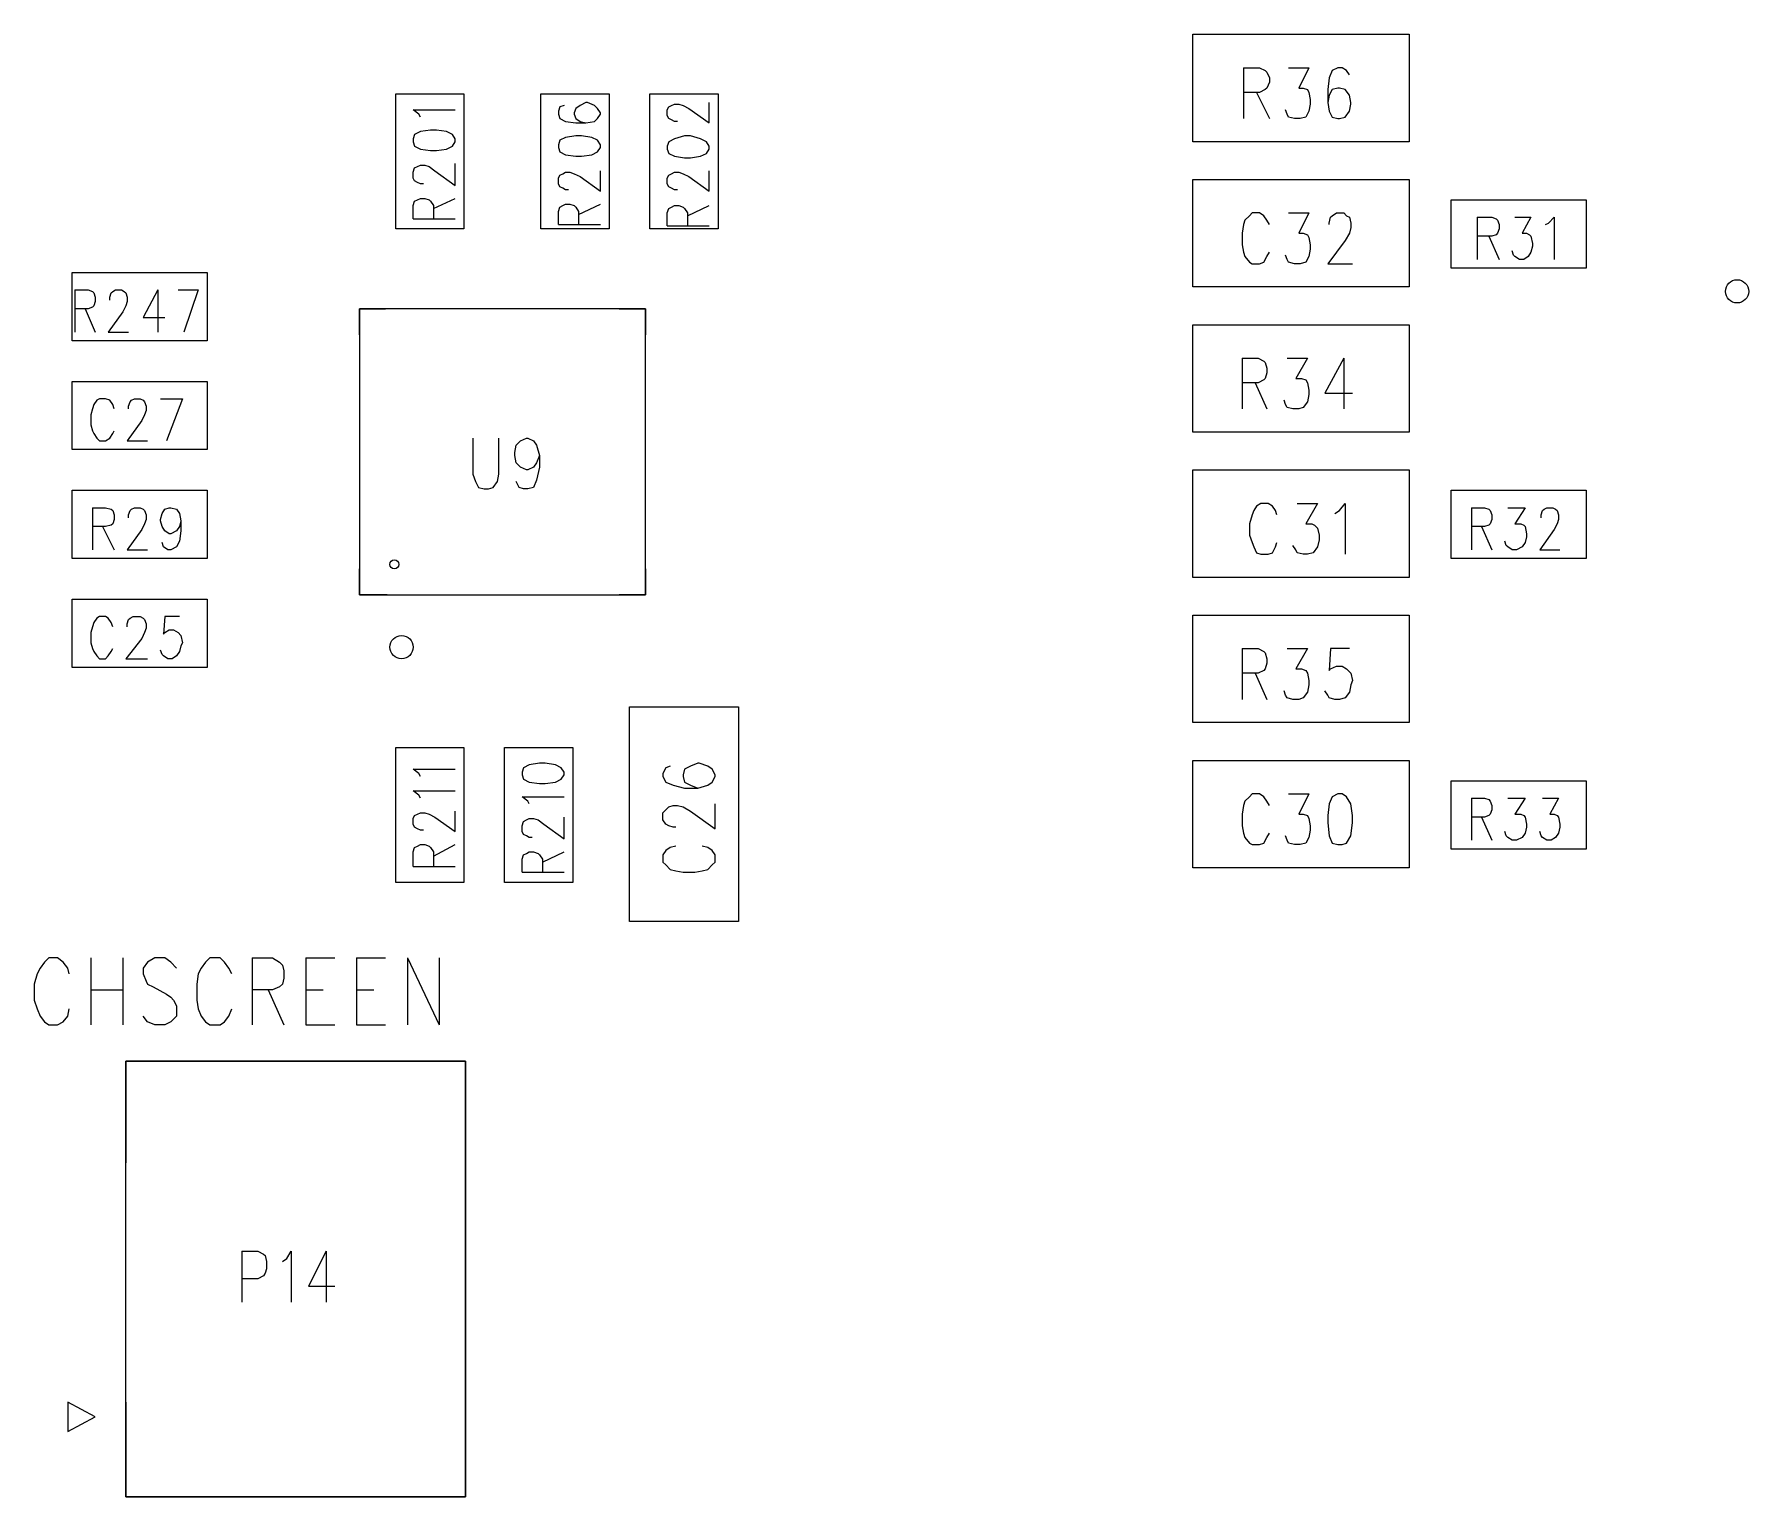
# Model space of a CAD drawing. Extents: x 11.9 to 28.1, y 10.8 to 21.2.
# Drawn here: x 14.55 to 15.731, y 17.421 to 18.428 of the extents above; entities that cross this region are included whole.
import ezdxf

# ---------------------------------------------------------------- set-up
doc = ezdxf.new("R2010")
doc.units = 0
doc.header["$MEASUREMENT"] = 0
doc.layers.add('LAYNR1', color=2, linetype='Continuous')

msp = doc.modelspace()

# ---------------------------------------------------------------- linework, layer by layer
at = {"layer": 'LAYNR1', "color": 7}
for points in [[(15.348, 18.428), (15.497, 18.428)], [(15.348, 18.354), (15.348, 18.428)], [(15.497, 18.428), (15.497, 18.354)], [(15.383, 18.405), (15.383, 18.37)], [(15.383, 18.405), (15.394, 18.405)], [(15.394, 18.405), (15.398, 18.403)], [(15.398, 18.403), (15.399, 18.402)], [(15.399, 18.402), (15.401, 18.398)], [(15.414, 18.405), (15.428, 18.405)], [(15.428, 18.405), (15.421, 18.391)], [(15.444, 18.403), (15.442, 18.398)], [(15.448, 18.405), (15.444, 18.403)], [(15.451, 18.405), (15.448, 18.405)], [(15.454, 18.403), (15.451, 18.405)], [(15.456, 18.4), (15.454, 18.403)], [(15.398, 18.39), (15.394, 18.388)], [(15.399, 18.391), (15.398, 18.39)], [(15.401, 18.395), (15.399, 18.391)], [(15.401, 18.398), (15.401, 18.395)], [(15.421, 18.391), (15.424, 18.391)], [(15.424, 18.391), (15.427, 18.39)], [(15.427, 18.39), (15.428, 18.388)], [(15.442, 18.398), (15.441, 18.39)], [(15.441, 18.39), (15.441, 18.381)], [(15.444, 18.39), (15.442, 18.386)], [(15.448, 18.391), (15.444, 18.39)], [(15.449, 18.391), (15.448, 18.391)], [(15.453, 18.39), (15.449, 18.391)], [(15.456, 18.386), (15.453, 18.39)], [(14.799, 18.294), (14.799, 18.387)], [(14.799, 18.387), (14.846, 18.387)], [(14.846, 18.387), (14.846, 18.294)], [(14.899, 18.294), (14.899, 18.387)], [(14.899, 18.387), (14.946, 18.387)], [(14.915, 18.379), (14.912, 18.378), (14.911, 18.375), (14.911, 18.373), (14.912, 18.37), (14.916, 18.368), (14.923, 18.367), (14.93, 18.367), (14.936, 18.368), (14.938, 18.37), (14.94, 18.373), (14.94, 18.374)], [(14.94, 18.374), (14.938, 18.377), (14.936, 18.379), (14.931, 18.381), (14.93, 18.381), (14.926, 18.379), (14.923, 18.377), (14.922, 18.374)], [(14.946, 18.387), (14.946, 18.294)], [(14.974, 18.294), (14.974, 18.387)], [(14.974, 18.387), (15.021, 18.387)], [(14.993, 18.368), (14.991, 18.368), (14.989, 18.369), (14.987, 18.37), (14.986, 18.372), (14.986, 18.376), (14.987, 18.378), (14.989, 18.379), (14.991, 18.38), (14.994, 18.38), (14.997, 18.379), (15.001, 18.377), (15.015, 18.367), (15.015, 18.381)], [(15.021, 18.387), (15.021, 18.294)], [(15.394, 18.388), (15.383, 18.388)], [(15.392, 18.388), (15.401, 18.37)], [(15.428, 18.388), (15.429, 18.383)], [(15.429, 18.38), (15.428, 18.375)], [(15.429, 18.383), (15.429, 18.38)], [(15.442, 18.386), (15.441, 18.381)], [(15.441, 18.381), (15.442, 18.375)], [(15.457, 18.381), (15.456, 18.386)], [(15.456, 18.375), (15.457, 18.38)], [(15.457, 18.38), (15.457, 18.381)], [(14.816, 18.371), (14.815, 18.373), (14.811, 18.376), (14.84, 18.376)], [(14.922, 18.374), (14.922, 18.373), (14.923, 18.37), (14.926, 18.368), (14.93, 18.367)], [(15.413, 18.373), (15.412, 18.376)], [(15.414, 18.371), (15.413, 18.373)], [(15.418, 18.37), (15.414, 18.371)], [(15.422, 18.37), (15.418, 18.37)], [(15.426, 18.371), (15.422, 18.37)], [(15.428, 18.375), (15.426, 18.371)], [(15.442, 18.375), (15.444, 18.371)], [(15.444, 18.371), (15.448, 18.37)], [(15.448, 18.37), (15.449, 18.37)], [(15.449, 18.37), (15.453, 18.371)], [(15.453, 18.371), (15.456, 18.375)], [(14.94, 18.352), (14.938, 18.355), (14.934, 18.357), (14.927, 18.358), (14.923, 18.358), (14.916, 18.357), (14.912, 18.355), (14.911, 18.352)], [(15.497, 18.354), (15.348, 18.354)], [(14.911, 18.35), (14.912, 18.347), (14.916, 18.345), (14.923, 18.344), (14.927, 18.344), (14.934, 18.345), (14.938, 18.347), (14.94, 18.35), (14.94, 18.352)], [(14.911, 18.352), (14.911, 18.35)], [(14.811, 18.329), (14.811, 18.333), (14.812, 18.336), (14.814, 18.337), (14.816, 18.338), (14.819, 18.338), (14.822, 18.337), (14.826, 18.334), (14.84, 18.324), (14.84, 18.339)], [(14.911, 18.329), (14.912, 18.331), (14.914, 18.332), (14.916, 18.333), (14.919, 18.333), (14.922, 18.332), (14.926, 18.33), (14.94, 18.32), (14.94, 18.334)], [(14.993, 18.321), (14.991, 18.321), (14.989, 18.322), (14.987, 18.323), (14.986, 18.325), (14.986, 18.329), (14.987, 18.331), (14.989, 18.332), (14.991, 18.333), (14.994, 18.333), (14.997, 18.332), (15.001, 18.33), (15.015, 18.32), (15.015, 18.334)], [(14.818, 18.325), (14.816, 18.325), (14.814, 18.326), (14.812, 18.327), (14.811, 18.329)], [(14.918, 18.321), (14.916, 18.321), (14.914, 18.322), (14.912, 18.323), (14.911, 18.325), (14.911, 18.329)], [(15.348, 18.254), (15.348, 18.328)], [(15.348, 18.328), (15.497, 18.328)], [(15.497, 18.328), (15.497, 18.254)], [(14.811, 18.301), (14.811, 18.31), (14.812, 18.313), (14.814, 18.314), (14.816, 18.315), (14.819, 18.315), (14.822, 18.314), (14.823, 18.313), (14.825, 18.31), (14.825, 18.301)], [(14.825, 18.308), (14.84, 18.315)], [(14.911, 18.297), (14.911, 18.306), (14.912, 18.309), (14.914, 18.31), (14.916, 18.311), (14.919, 18.311), (14.922, 18.31), (14.923, 18.309), (14.925, 18.306), (14.925, 18.297)], [(14.925, 18.304), (14.94, 18.311)], [(14.986, 18.296), (14.986, 18.305), (14.987, 18.308), (14.989, 18.309), (14.991, 18.31), (14.994, 18.31), (14.997, 18.309), (14.998, 18.308), (15, 18.305), (15, 18.296)], [(15, 18.303), (15.015, 18.31)], [(15.526, 18.267), (15.526, 18.314)], [(15.526, 18.314), (15.619, 18.314)], [(15.619, 18.314), (15.619, 18.267)], [(14.846, 18.294), (14.799, 18.294)], [(14.811, 18.301), (14.84, 18.301)], [(14.946, 18.294), (14.899, 18.294)], [(14.911, 18.297), (14.94, 18.297)], [(15.021, 18.294), (14.974, 18.294)], [(14.986, 18.296), (15.015, 18.296)], [(15.383, 18.297), (15.382, 18.291)], [(15.384, 18.3), (15.383, 18.297)], [(15.387, 18.303), (15.384, 18.3)], [(15.389, 18.305), (15.387, 18.303)], [(15.394, 18.305), (15.389, 18.305)], [(15.397, 18.303), (15.394, 18.305)], [(15.399, 18.3), (15.397, 18.303)], [(15.401, 18.297), (15.399, 18.3)], [(15.414, 18.305), (15.428, 18.305)], [(15.428, 18.305), (15.421, 18.291)], [(15.442, 18.298), (15.443, 18.302)], [(15.442, 18.297), (15.442, 18.298)], [(15.443, 18.302), (15.444, 18.303)], [(15.444, 18.303), (15.447, 18.305)], [(15.447, 18.305), (15.452, 18.305)], [(15.452, 18.305), (15.454, 18.303)], [(15.454, 18.303), (15.456, 18.302)], [(15.456, 18.302), (15.457, 18.298)], [(15.457, 18.295), (15.456, 18.291)], [(15.457, 18.298), (15.457, 18.295)], [(15.544, 18.302), (15.544, 18.273)], [(15.544, 18.302), (15.554, 18.302), (15.557, 18.301), (15.558, 18.3), (15.559, 18.297), (15.559, 18.294), (15.558, 18.291), (15.557, 18.29), (15.554, 18.289), (15.544, 18.289)], [(15.57, 18.302), (15.581, 18.302), (15.575, 18.291), (15.578, 18.291)], [(15.591, 18.297), (15.593, 18.298), (15.597, 18.302), (15.597, 18.273)], [(15.382, 18.291), (15.382, 18.283)], [(15.382, 18.283), (15.383, 18.278)], [(15.421, 18.291), (15.424, 18.291)], [(15.424, 18.291), (15.427, 18.29)], [(15.427, 18.29), (15.428, 18.288)], [(15.428, 18.288), (15.429, 18.283)], [(15.429, 18.283), (15.429, 18.28)], [(15.453, 18.286), (15.441, 18.27)], [(15.456, 18.291), (15.453, 18.286)], [(15.552, 18.289), (15.559, 18.273)], [(15.578, 18.291), (15.58, 18.29), (15.581, 18.289), (15.582, 18.284), (15.582, 18.282), (15.581, 18.278), (15.579, 18.275), (15.576, 18.273), (15.573, 18.273), (15.57, 18.275), (15.569, 18.276), (15.568, 18.279)], [(15.383, 18.278), (15.384, 18.275)], [(15.384, 18.275), (15.387, 18.271)], [(15.387, 18.271), (15.389, 18.27)], [(15.394, 18.27), (15.397, 18.271)], [(15.397, 18.271), (15.399, 18.275)], [(15.399, 18.275), (15.401, 18.278)], [(15.413, 18.273), (15.412, 18.276)], [(15.414, 18.271), (15.413, 18.273)], [(15.418, 18.27), (15.414, 18.271)], [(15.426, 18.271), (15.422, 18.27)], [(15.428, 18.275), (15.426, 18.271)], [(15.429, 18.28), (15.428, 18.275)], [(14.576, 18.264), (14.669, 18.264)], [(14.576, 18.217), (14.576, 18.264)], [(14.669, 18.264), (14.669, 18.217)], [(15.389, 18.27), (15.394, 18.27)], [(15.422, 18.27), (15.418, 18.27)], [(15.441, 18.27), (15.458, 18.27)], [(15.619, 18.267), (15.526, 18.267)], [(14.578, 18.252), (14.578, 18.223)], [(14.578, 18.252), (14.587, 18.252), (14.59, 18.251), (14.591, 18.25), (14.592, 18.247), (14.592, 18.244), (14.591, 18.241), (14.59, 18.24), (14.587, 18.239), (14.578, 18.239)], [(14.602, 18.245), (14.602, 18.247), (14.603, 18.25), (14.604, 18.251), (14.606, 18.252), (14.61, 18.252), (14.612, 18.251), (14.613, 18.25), (14.614, 18.247), (14.614, 18.244), (14.613, 18.241), (14.611, 18.237), (14.601, 18.223), (14.615, 18.223)], [(14.635, 18.252), (14.625, 18.233), (14.64, 18.233)], [(14.635, 18.252), (14.635, 18.223)], [(14.649, 18.252), (14.663, 18.252)], [(14.663, 18.252), (14.653, 18.223)], [(15.497, 18.254), (15.348, 18.254)], [(14.585, 18.239), (14.592, 18.223)], [(14.774, 18.221), (14.774, 18.239), (14.792, 18.239)], [(14.953, 18.239), (14.971, 18.239), (14.971, 18.221)], [(15.348, 18.228), (15.497, 18.228)], [(15.348, 18.154), (15.348, 18.228)], [(15.497, 18.228), (15.497, 18.154)], [(14.669, 18.217), (14.576, 18.217)], [(15.382, 18.205), (15.382, 18.17)], [(15.382, 18.205), (15.393, 18.205)], [(15.393, 18.205), (15.397, 18.203)], [(15.397, 18.203), (15.398, 18.202)], [(15.398, 18.202), (15.399, 18.198)], [(15.413, 18.205), (15.427, 18.205)], [(15.427, 18.205), (15.419, 18.191)], [(15.452, 18.205), (15.439, 18.181)], [(15.452, 18.205), (15.452, 18.17)], [(14.576, 18.142), (14.576, 18.189)], [(14.576, 18.189), (14.669, 18.189)], [(14.669, 18.189), (14.669, 18.142)], [(15.393, 18.188), (15.382, 18.188)], [(15.391, 18.188), (15.399, 18.17)], [(15.397, 18.19), (15.393, 18.188)], [(15.398, 18.191), (15.397, 18.19)], [(15.399, 18.195), (15.398, 18.191)], [(15.399, 18.198), (15.399, 18.195)], [(15.419, 18.191), (15.423, 18.191)], [(15.423, 18.191), (15.426, 18.19)], [(15.426, 18.19), (15.427, 18.188)], [(15.427, 18.188), (15.428, 18.183)], [(14.605, 18.17), (14.604, 18.173), (14.602, 18.176), (14.599, 18.177), (14.595, 18.177), (14.593, 18.176), (14.591, 18.173), (14.59, 18.17), (14.589, 18.166), (14.589, 18.159), (14.59, 18.155), (14.591, 18.153), (14.593, 18.15), (14.595, 18.148), (14.599, 18.148), (14.602, 18.15), (14.604, 18.153), (14.605, 18.155)], [(14.617, 18.176), (14.619, 18.177), (14.623, 18.177), (14.625, 18.176), (14.626, 18.175), (14.627, 18.172), (14.627, 18.169), (14.626, 18.166), (14.624, 18.162), (14.614, 18.148), (14.628, 18.148)], [(14.615, 18.17), (14.615, 18.172), (14.616, 18.175), (14.617, 18.176)], [(14.637, 18.177), (14.652, 18.177)], [(14.652, 18.177), (14.641, 18.148)], [(15.412, 18.173), (15.411, 18.176)], [(15.428, 18.18), (15.427, 18.175)], [(15.428, 18.183), (15.428, 18.18)], [(15.439, 18.181), (15.458, 18.181)], [(15.413, 18.171), (15.412, 18.173)], [(15.417, 18.17), (15.413, 18.171)], [(15.421, 18.17), (15.417, 18.17)], [(15.424, 18.171), (15.421, 18.17)], [(15.427, 18.175), (15.424, 18.171)], [(15.497, 18.154), (15.348, 18.154)], [(14.669, 18.142), (14.576, 18.142)], [(14.852, 18.15), (14.852, 18.125), (14.854, 18.12), (14.856, 18.116), (14.86, 18.115), (14.863, 18.115), (14.866, 18.116), (14.869, 18.12), (14.87, 18.125), (14.87, 18.15)], [(14.898, 18.138), (14.896, 18.133), (14.894, 18.13), (14.89, 18.128), (14.889, 18.128), (14.885, 18.13), (14.882, 18.133), (14.881, 18.138), (14.881, 18.14), (14.882, 18.145), (14.885, 18.148), (14.889, 18.15), (14.89, 18.15), (14.894, 18.148), (14.896, 18.145), (14.898, 18.138), (14.898, 18.13), (14.896, 18.121), (14.894, 18.116), (14.89, 18.115), (14.887, 18.115), (14.884, 18.116), (14.882, 18.12)], [(15.348, 18.054), (15.348, 18.128)], [(15.348, 18.128), (15.497, 18.128)], [(15.497, 18.128), (15.497, 18.054)], [(14.576, 18.067), (14.576, 18.114)], [(14.576, 18.114), (14.669, 18.114)], [(14.669, 18.114), (14.669, 18.067)], [(15.406, 18.097), (15.405, 18.1), (15.403, 18.103), (15.4, 18.105), (15.395, 18.105), (15.392, 18.103), (15.39, 18.1), (15.389, 18.097), (15.387, 18.091), (15.387, 18.083), (15.389, 18.078), (15.39, 18.075), (15.392, 18.071), (15.395, 18.07), (15.4, 18.07), (15.403, 18.071), (15.405, 18.075), (15.406, 18.078)], [(15.42, 18.105), (15.434, 18.105), (15.426, 18.091), (15.43, 18.091), (15.432, 18.09), (15.434, 18.088), (15.435, 18.083), (15.435, 18.08), (15.434, 18.075), (15.431, 18.071), (15.427, 18.07), (15.424, 18.07), (15.42, 18.071), (15.419, 18.073), (15.417, 18.076)], [(15.446, 18.098), (15.449, 18.1), (15.453, 18.105), (15.453, 18.07)], [(15.526, 18.067), (15.526, 18.114)], [(15.526, 18.114), (15.619, 18.114)], [(15.619, 18.114), (15.619, 18.067)], [(14.59, 18.102), (14.59, 18.073)], [(14.59, 18.102), (14.599, 18.102), (14.603, 18.101), (14.604, 18.1), (14.605, 18.097), (14.605, 18.094), (14.604, 18.091), (14.603, 18.09), (14.599, 18.089), (14.59, 18.089)], [(14.617, 18.101), (14.619, 18.102), (14.623, 18.102), (14.625, 18.101), (14.626, 18.1), (14.627, 18.097), (14.627, 18.094), (14.626, 18.091), (14.624, 18.087), (14.614, 18.073), (14.628, 18.073)], [(14.615, 18.095), (14.615, 18.097), (14.616, 18.1), (14.617, 18.101)], [(14.651, 18.093), (14.651, 18.086)], [(15.54, 18.102), (15.54, 18.073)], [(15.54, 18.102), (15.549, 18.102), (15.552, 18.101), (15.553, 18.1), (15.554, 18.097), (15.554, 18.094), (15.553, 18.091), (15.552, 18.09), (15.549, 18.089), (15.54, 18.089)], [(15.565, 18.102), (15.577, 18.102), (15.57, 18.091), (15.574, 18.091), (15.576, 18.09), (15.577, 18.089), (15.578, 18.084), (15.578, 18.082), (15.577, 18.078), (15.575, 18.075), (15.571, 18.073), (15.568, 18.073), (15.565, 18.075), (15.564, 18.076), (15.563, 18.079)], [(15.588, 18.095), (15.588, 18.097), (15.589, 18.1), (15.59, 18.101), (15.592, 18.102), (15.596, 18.102), (15.598, 18.101), (15.599, 18.1), (15.6, 18.097), (15.6, 18.094), (15.599, 18.091), (15.597, 18.087), (15.587, 18.073), (15.601, 18.073)], [(14.597, 18.089), (14.605, 18.073)], [(14.651, 18.086), (14.65, 18.079), (14.648, 18.075), (14.644, 18.073), (14.642, 18.073), (14.639, 18.075)], [(15.547, 18.089), (15.554, 18.073)], [(14.639, 18.075), (14.638, 18.078)], [(14.669, 18.067), (14.576, 18.067)], [(14.793, 18.042), (14.774, 18.042), (14.774, 18.06)], [(14.971, 18.06), (14.971, 18.042), (14.953, 18.042)], [(15.619, 18.067), (15.526, 18.067)], [(15.497, 18.054), (15.348, 18.054)], [(14.576, 17.992), (14.576, 18.039)], [(14.576, 18.039), (14.669, 18.039)], [(14.669, 18.039), (14.669, 17.992)], [(14.604, 18.02), (14.603, 18.023), (14.601, 18.026), (14.599, 18.027), (14.595, 18.027), (14.593, 18.026), (14.591, 18.023), (14.59, 18.02), (14.589, 18.016), (14.589, 18.009), (14.59, 18.005), (14.591, 18.003), (14.593, 18), (14.595, 17.998), (14.599, 17.998), (14.601, 18), (14.603, 18.003), (14.604, 18.005)], [(14.614, 18.02), (14.614, 18.022), (14.615, 18.025), (14.616, 18.026), (14.618, 18.027), (14.623, 18.027), (14.625, 18.026), (14.626, 18.025), (14.627, 18.022), (14.627, 18.019), (14.626, 18.016), (14.624, 18.012), (14.613, 17.998), (14.628, 17.998)], [(14.65, 18.027), (14.64, 18.027), (14.639, 18.015), (14.64, 18.016), (14.643, 18.018), (14.646, 18.018), (14.649, 18.016), (14.651, 18.014), (14.652, 18.009), (14.651, 18.007), (14.65, 18.003), (14.648, 18), (14.645, 17.998), (14.642, 17.998), (14.639, 18), (14.638, 18.001), (14.637, 18.004)], [(15.348, 18.028), (15.497, 18.028)], [(15.348, 17.954), (15.348, 18.028)], [(15.497, 18.028), (15.497, 17.954)], [(15.382, 18.005), (15.382, 17.97)], [(15.382, 18.005), (15.393, 18.005)], [(15.393, 18.005), (15.397, 18.003)], [(15.397, 18.003), (15.398, 18.002)], [(15.398, 18.002), (15.399, 17.998)], [(15.413, 18.005), (15.427, 18.005)], [(15.427, 18.005), (15.419, 17.991)], [(15.443, 18.005), (15.442, 17.99)], [(15.456, 18.005), (15.443, 18.005)], [(14.669, 17.992), (14.576, 17.992)], [(15.393, 17.988), (15.382, 17.988)], [(15.391, 17.988), (15.399, 17.97)], [(15.397, 17.99), (15.393, 17.988)], [(15.398, 17.991), (15.397, 17.99)], [(15.399, 17.995), (15.398, 17.991)], [(15.399, 17.998), (15.399, 17.995)], [(15.419, 17.991), (15.423, 17.991)], [(15.423, 17.991), (15.426, 17.99)], [(15.426, 17.99), (15.427, 17.988)], [(15.427, 17.988), (15.428, 17.983)], [(15.442, 17.99), (15.443, 17.991)], [(15.443, 17.991), (15.447, 17.993)], [(15.447, 17.993), (15.451, 17.993)], [(15.451, 17.993), (15.454, 17.991)], [(15.454, 17.991), (15.457, 17.988)], [(15.457, 17.988), (15.458, 17.983)], [(15.412, 17.973), (15.411, 17.976)], [(15.427, 17.975), (15.424, 17.971)], [(15.428, 17.98), (15.427, 17.975)], [(15.428, 17.983), (15.428, 17.98)], [(15.441, 17.973), (15.439, 17.976)], [(15.456, 17.975), (15.453, 17.971)], [(15.457, 17.98), (15.456, 17.975)], [(15.458, 17.983), (15.457, 17.98)], [(14.96, 17.817), (14.96, 17.965)], [(14.96, 17.965), (15.035, 17.965)], [(15.035, 17.965), (15.035, 17.817)], [(15.413, 17.971), (15.412, 17.973)], [(15.417, 17.97), (15.413, 17.971)], [(15.421, 17.97), (15.417, 17.97)], [(15.424, 17.971), (15.421, 17.97)], [(15.442, 17.971), (15.441, 17.973)], [(15.446, 17.97), (15.442, 17.971)], [(15.449, 17.97), (15.446, 17.97)], [(15.453, 17.971), (15.449, 17.97)], [(15.497, 17.954), (15.348, 17.954)], [(14.799, 17.844), (14.799, 17.937)], [(14.799, 17.937), (14.846, 17.937)], [(14.846, 17.937), (14.846, 17.844)], [(14.874, 17.844), (14.874, 17.937)], [(14.874, 17.937), (14.921, 17.937)], [(14.921, 17.937), (14.921, 17.844)], [(15.348, 17.854), (15.348, 17.928)], [(15.348, 17.928), (15.497, 17.928)], [(15.497, 17.928), (15.497, 17.854)], [(14.816, 17.917), (14.815, 17.919), (14.811, 17.922), (14.84, 17.922)], [(14.909, 17.913), (14.913, 17.915), (14.915, 17.918), (14.915, 17.92), (14.913, 17.923), (14.909, 17.925), (14.902, 17.926), (14.898, 17.926), (14.891, 17.925), (14.887, 17.923), (14.886, 17.92), (14.886, 17.918)], [(14.886, 17.918), (14.887, 17.915), (14.891, 17.913)], [(14.985, 17.923), (14.983, 17.919)], [(14.983, 17.919), (14.983, 17.917)], [(14.983, 17.917), (14.985, 17.913)], [(14.988, 17.924), (14.985, 17.923)], [(14.998, 17.922), (14.997, 17.918)], [(14.997, 17.918), (14.997, 17.917)], [(14.997, 17.917), (14.998, 17.913)], [(15.002, 17.924), (14.998, 17.922)], [(15.007, 17.926), (15.002, 17.924)], [(15.008, 17.926), (15.007, 17.926)], [(15.014, 17.924), (15.008, 17.926)], [(15.017, 17.922), (15.014, 17.924)], [(15.019, 17.918), (15.017, 17.922)], [(15.017, 17.913), (15.019, 17.917)], [(15.019, 17.917), (15.019, 17.918)], [(14.816, 17.902), (14.815, 17.904), (14.811, 17.907), (14.84, 17.907)], [(14.891, 17.913), (14.898, 17.912), (14.902, 17.912), (14.909, 17.913)], [(14.985, 17.913), (14.99, 17.911)], [(14.99, 17.911), (14.998, 17.909)], [(14.998, 17.913), (15.002, 17.911)], [(14.998, 17.909), (15.007, 17.909)], [(15.002, 17.911), (15.007, 17.909)], [(15.007, 17.909), (15.014, 17.911)], [(15.014, 17.911), (15.017, 17.913)], [(15.389, 17.905), (15.387, 17.903)], [(15.394, 17.905), (15.389, 17.905)], [(15.397, 17.903), (15.394, 17.905)], [(15.414, 17.905), (15.428, 17.905)], [(15.428, 17.905), (15.421, 17.891)], [(15.448, 17.905), (15.444, 17.903)], [(15.451, 17.905), (15.448, 17.905)], [(15.454, 17.903), (15.451, 17.905)], [(15.526, 17.867), (15.526, 17.914)], [(15.526, 17.914), (15.619, 17.914)], [(15.619, 17.914), (15.619, 17.867)], [(14.818, 17.88), (14.816, 17.88), (14.814, 17.881), (14.812, 17.882), (14.811, 17.884), (14.811, 17.888), (14.812, 17.89), (14.814, 17.891), (14.816, 17.892), (14.819, 17.892), (14.822, 17.891), (14.826, 17.889), (14.84, 17.879), (14.84, 17.893)], [(14.891, 17.898), (14.89, 17.9), (14.886, 17.903), (14.915, 17.903)], [(14.983, 17.892), (14.985, 17.894)], [(14.985, 17.894), (14.987, 17.896)], [(14.987, 17.896), (14.99, 17.897)], [(14.99, 17.897), (14.993, 17.897)], [(14.993, 17.897), (14.997, 17.896)], [(14.997, 17.896), (15.002, 17.893)], [(15.002, 17.893), (15.019, 17.881)], [(15.019, 17.881), (15.019, 17.898)], [(15.383, 17.897), (15.382, 17.891)], [(15.384, 17.9), (15.383, 17.897)], [(15.387, 17.903), (15.384, 17.9)], [(15.399, 17.9), (15.397, 17.903)], [(15.401, 17.897), (15.399, 17.9)], [(15.442, 17.898), (15.441, 17.89)], [(15.444, 17.903), (15.442, 17.898)], [(15.457, 17.898), (15.454, 17.903)], [(15.458, 17.89), (15.457, 17.898)], [(15.54, 17.902), (15.54, 17.873)], [(15.54, 17.902), (15.549, 17.902), (15.552, 17.901), (15.553, 17.9), (15.554, 17.897), (15.554, 17.894), (15.553, 17.891), (15.552, 17.89), (15.549, 17.889), (15.54, 17.889)], [(15.565, 17.902), (15.577, 17.902), (15.57, 17.891), (15.574, 17.891), (15.576, 17.89), (15.577, 17.889), (15.578, 17.884), (15.578, 17.882), (15.577, 17.878), (15.575, 17.875), (15.571, 17.873), (15.568, 17.873), (15.565, 17.875), (15.564, 17.876), (15.563, 17.879)], [(15.589, 17.902), (15.6, 17.902), (15.594, 17.891), (15.597, 17.891), (15.599, 17.89), (15.6, 17.889), (15.601, 17.884), (15.601, 17.882), (15.6, 17.878), (15.598, 17.875), (15.595, 17.873), (15.592, 17.873), (15.589, 17.875), (15.588, 17.876), (15.587, 17.879)], [(14.886, 17.879), (14.886, 17.883), (14.887, 17.886), (14.889, 17.887), (14.891, 17.888), (14.894, 17.888), (14.897, 17.887), (14.901, 17.884), (14.915, 17.874), (14.915, 17.889)], [(14.983, 17.887), (14.983, 17.892)], [(14.985, 17.884), (14.983, 17.887)], [(14.987, 17.883), (14.985, 17.884)], [(14.99, 17.882), (14.987, 17.883)], [(14.992, 17.882), (14.99, 17.882)], [(15.382, 17.891), (15.382, 17.883)], [(15.382, 17.883), (15.383, 17.878)], [(15.421, 17.891), (15.424, 17.891)], [(15.424, 17.891), (15.427, 17.89)], [(15.427, 17.89), (15.428, 17.888)], [(15.428, 17.888), (15.429, 17.883)], [(15.429, 17.883), (15.429, 17.88)], [(15.441, 17.89), (15.441, 17.885)], [(15.441, 17.885), (15.442, 17.876)], [(15.457, 17.876), (15.458, 17.885)], [(15.458, 17.885), (15.458, 17.89)], [(15.547, 17.889), (15.554, 17.873)], [(14.811, 17.855), (14.811, 17.865), (14.812, 17.868), (14.814, 17.869), (14.816, 17.87), (14.819, 17.87), (14.822, 17.869), (14.823, 17.868), (14.825, 17.865), (14.825, 17.855)], [(14.825, 17.862), (14.84, 17.87)], [(14.893, 17.875), (14.891, 17.875), (14.889, 17.876), (14.887, 17.877), (14.886, 17.879)], [(14.992, 17.869), (14.988, 17.868)], [(15.014, 17.868), (15.01, 17.869)], [(15.383, 17.878), (15.384, 17.875)], [(15.384, 17.875), (15.387, 17.871)], [(15.387, 17.871), (15.389, 17.87)], [(15.389, 17.87), (15.394, 17.87)], [(15.394, 17.87), (15.397, 17.871)], [(15.397, 17.871), (15.399, 17.875)], [(15.399, 17.875), (15.401, 17.878)], [(15.413, 17.873), (15.412, 17.876)], [(15.414, 17.871), (15.413, 17.873)], [(15.418, 17.87), (15.414, 17.871)], [(15.422, 17.87), (15.418, 17.87)], [(15.426, 17.871), (15.422, 17.87)], [(15.428, 17.875), (15.426, 17.871)], [(15.429, 17.88), (15.428, 17.875)], [(15.442, 17.876), (15.444, 17.871)], [(15.444, 17.871), (15.448, 17.87)], [(15.448, 17.87), (15.451, 17.87)], [(15.451, 17.87), (15.454, 17.871)], [(15.454, 17.871), (15.457, 17.876)], [(14.886, 17.851), (14.886, 17.86), (14.887, 17.863), (14.889, 17.864), (14.891, 17.865), (14.894, 17.865), (14.897, 17.864), (14.898, 17.863), (14.9, 17.86), (14.9, 17.851)], [(14.9, 17.858), (14.915, 17.865)], [(14.985, 17.866), (14.983, 17.863)], [(14.983, 17.863), (14.983, 17.858)], [(14.983, 17.858), (14.985, 17.856)], [(14.988, 17.868), (14.985, 17.866)], [(15.017, 17.866), (15.014, 17.868)], [(15.019, 17.863), (15.017, 17.866)], [(15.017, 17.856), (15.019, 17.858)], [(15.019, 17.858), (15.019, 17.863)], [(15.619, 17.867), (15.526, 17.867)], [(14.811, 17.855), (14.84, 17.855)], [(14.886, 17.851), (14.915, 17.851)], [(14.985, 17.856), (14.988, 17.853)], [(14.988, 17.853), (14.992, 17.852)], [(14.992, 17.852), (14.997, 17.851)], [(14.997, 17.851), (15.005, 17.851)], [(15.005, 17.851), (15.01, 17.852)], [(15.01, 17.852), (15.014, 17.853)], [(15.014, 17.853), (15.017, 17.856)], [(15.497, 17.854), (15.348, 17.854)], [(14.846, 17.844), (14.799, 17.844)], [(14.921, 17.844), (14.874, 17.844)], [(15.035, 17.817), (14.96, 17.817)], [(14.557, 17.789), (14.554, 17.785), (14.552, 17.781)], [(14.57, 17.789), (14.566, 17.792), (14.56, 17.792), (14.557, 17.789)], [(14.574, 17.781), (14.573, 17.785), (14.57, 17.789)], [(14.589, 17.792), (14.589, 17.746)], [(14.611, 17.792), (14.611, 17.746)], [(14.628, 17.789), (14.625, 17.785), (14.625, 17.781)], [(14.644, 17.789), (14.64, 17.792), (14.633, 17.792), (14.628, 17.789)], [(14.648, 17.785), (14.644, 17.789)], [(14.668, 17.789), (14.665, 17.785), (14.663, 17.781)], [(14.681, 17.789), (14.678, 17.792), (14.671, 17.792), (14.668, 17.789)], [(14.686, 17.781), (14.684, 17.785), (14.681, 17.789)], [(14.7, 17.792), (14.7, 17.746)], [(14.7, 17.792), (14.714, 17.792), (14.719, 17.789)], [(14.719, 17.789), (14.721, 17.787), (14.722, 17.783), (14.722, 17.778), (14.721, 17.774), (14.719, 17.772)], [(14.737, 17.792), (14.737, 17.746)], [(14.737, 17.792), (14.757, 17.792)], [(14.772, 17.792), (14.772, 17.746)], [(14.772, 17.792), (14.792, 17.792)], [(14.807, 17.792), (14.807, 17.746)], [(14.807, 17.792), (14.829, 17.746)], [(14.829, 17.792), (14.829, 17.746)], [(14.552, 17.781), (14.55, 17.774), (14.55, 17.763)], [(14.625, 17.781), (14.627, 17.776), (14.628, 17.774), (14.632, 17.772)], [(14.663, 17.781), (14.662, 17.774), (14.662, 17.763)], [(14.55, 17.763), (14.552, 17.757), (14.554, 17.752), (14.557, 17.748), (14.56, 17.746)], [(14.589, 17.77), (14.611, 17.77)], [(14.632, 17.772), (14.641, 17.767), (14.644, 17.765), (14.646, 17.763)], [(14.646, 17.763), (14.648, 17.759), (14.648, 17.752), (14.644, 17.748), (14.64, 17.746)], [(14.662, 17.763), (14.663, 17.757), (14.665, 17.752), (14.668, 17.748), (14.671, 17.746)], [(14.719, 17.772), (14.714, 17.77), (14.7, 17.77)], [(14.711, 17.77), (14.722, 17.746)], [(14.737, 17.77), (14.749, 17.77)], [(14.772, 17.77), (14.784, 17.77)], [(14.566, 17.746), (14.57, 17.748), (14.573, 17.752), (14.574, 17.757)], [(14.633, 17.746), (14.628, 17.748), (14.625, 17.752)], [(14.678, 17.746), (14.681, 17.748), (14.684, 17.752), (14.686, 17.757)], [(14.56, 17.746), (14.566, 17.746)], [(14.64, 17.746), (14.633, 17.746)], [(14.671, 17.746), (14.678, 17.746)], [(14.737, 17.746), (14.757, 17.746)], [(14.772, 17.746), (14.792, 17.746)], [(14.847, 17.721), (14.613, 17.721)], [(14.613, 17.721), (14.613, 17.651)], [(14.613, 17.421), (14.613, 17.721)], [(14.613, 17.721), (14.847, 17.721)], [(14.847, 17.421), (14.847, 17.721)], [(14.847, 17.721), (14.847, 17.421)], [(14.693, 17.59), (14.693, 17.555)], [(14.693, 17.59), (14.704, 17.59), (14.708, 17.588), (14.709, 17.587), (14.71, 17.583), (14.71, 17.578), (14.709, 17.575), (14.708, 17.573), (14.704, 17.571), (14.693, 17.571)], [(14.721, 17.583), (14.724, 17.585), (14.727, 17.59), (14.727, 17.555)], [(14.751, 17.59), (14.739, 17.566), (14.757, 17.566)], [(14.751, 17.59), (14.751, 17.555)], [(14.592, 17.476), (14.573, 17.486)], [(14.573, 17.486), (14.573, 17.466)], [(14.613, 17.486), (14.613, 17.421)], [(14.573, 17.466), (14.592, 17.476)], [(14.613, 17.421), (14.847, 17.421)], [(14.847, 17.421), (14.613, 17.421)]]:
    msp.add_lwpolyline(points, dxfattribs=at)
for points in [[(14.811, 18.354), (14.812, 18.351), (14.816, 18.349), (14.823, 18.348), (14.827, 18.348), (14.834, 18.349), (14.838, 18.351), (14.84, 18.354), (14.84, 18.356), (14.838, 18.359), (14.834, 18.361), (14.827, 18.362), (14.823, 18.362), (14.816, 18.361), (14.812, 18.359), (14.811, 18.356), (14.811, 18.354)], [(14.986, 18.349), (14.987, 18.346), (14.991, 18.344), (14.998, 18.343), (15.002, 18.343), (15.009, 18.344), (15.013, 18.346), (15.015, 18.349), (15.015, 18.351), (15.013, 18.354), (15.009, 18.356), (15.002, 18.358), (14.998, 18.358), (14.991, 18.356), (14.987, 18.354), (14.986, 18.351), (14.986, 18.349)], [(14.971, 18.042), (14.971, 18.239), (14.774, 18.239), (14.774, 18.042), (14.971, 18.042)], [(14.651, 18.093), (14.65, 18.089), (14.648, 18.086), (14.644, 18.084), (14.643, 18.084), (14.64, 18.086), (14.638, 18.089), (14.637, 18.093), (14.637, 18.094), (14.638, 18.098), (14.64, 18.101), (14.643, 18.102), (14.644, 18.102), (14.648, 18.101), (14.65, 18.098), (14.651, 18.093)]]:
    msp.add_lwpolyline(points, close=True, dxfattribs=at)
for centre, radius in [((15.723, 18.251), 0.008), ((14.798, 18.063), 0.00315), ((14.803, 18.006), 0.008)]:
    msp.add_circle(centre, radius, dxfattribs=at)

doc.saveas('drawing.dxf')
